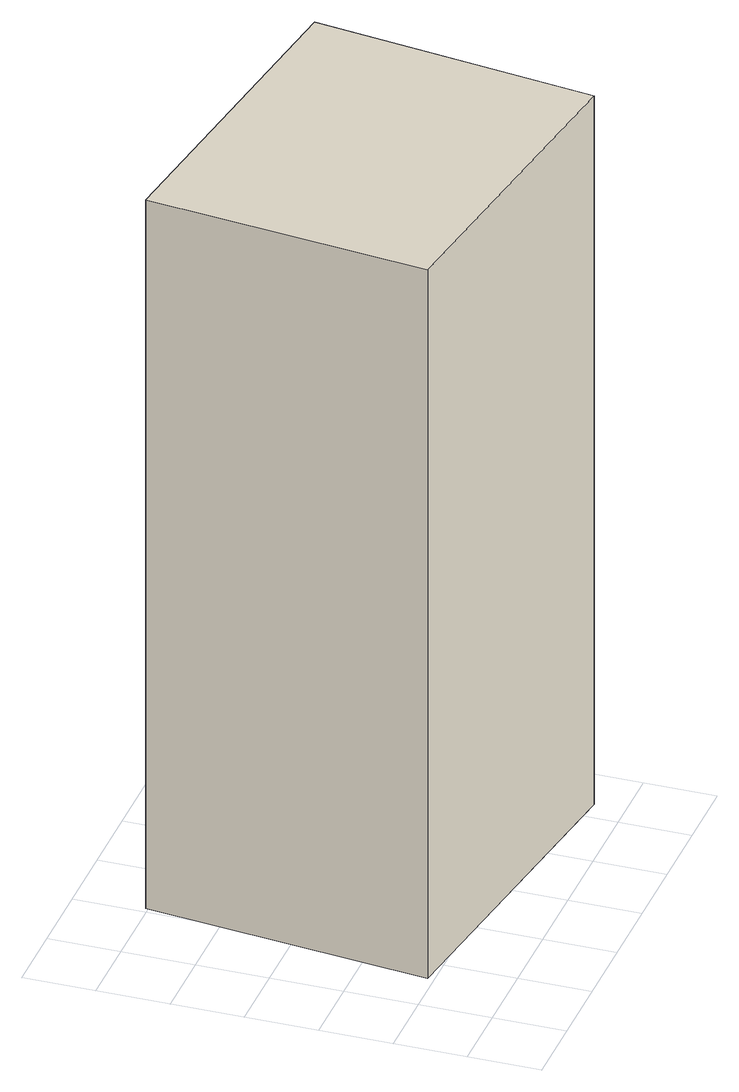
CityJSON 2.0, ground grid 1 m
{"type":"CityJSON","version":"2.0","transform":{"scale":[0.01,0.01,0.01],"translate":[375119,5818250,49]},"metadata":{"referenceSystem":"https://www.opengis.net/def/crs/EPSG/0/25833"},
"CityObjects":{
"building1":{"type":"Building","attributes":{"Gemeindeschluessel":"11000005","BezugspunktDach":"2200","function":"31001_2600","measuredHeight":10.62,"storeysAboveGround":1},"address":[{"country":"Germany","locality":"Berlin","thoroughfareNumber":"97","thoroughfareName":"Potsdamer Chaussee"}],"geometry":[{"type":"Solid","lod":"1","boundaries":[[[[0,1,2,3]],[[4,5,6,7]],[[4,7,3,2]],[[5,4,2,1]],[[6,5,1,0]],[[7,6,0,3]]]]}]}
},
"vertices":[
[532,43,1112],[587,438,1112],[110,504,1112],[64,109,1112],[110,504,49],[587,438,49],[532,43,49],[64,109,49]
]}
